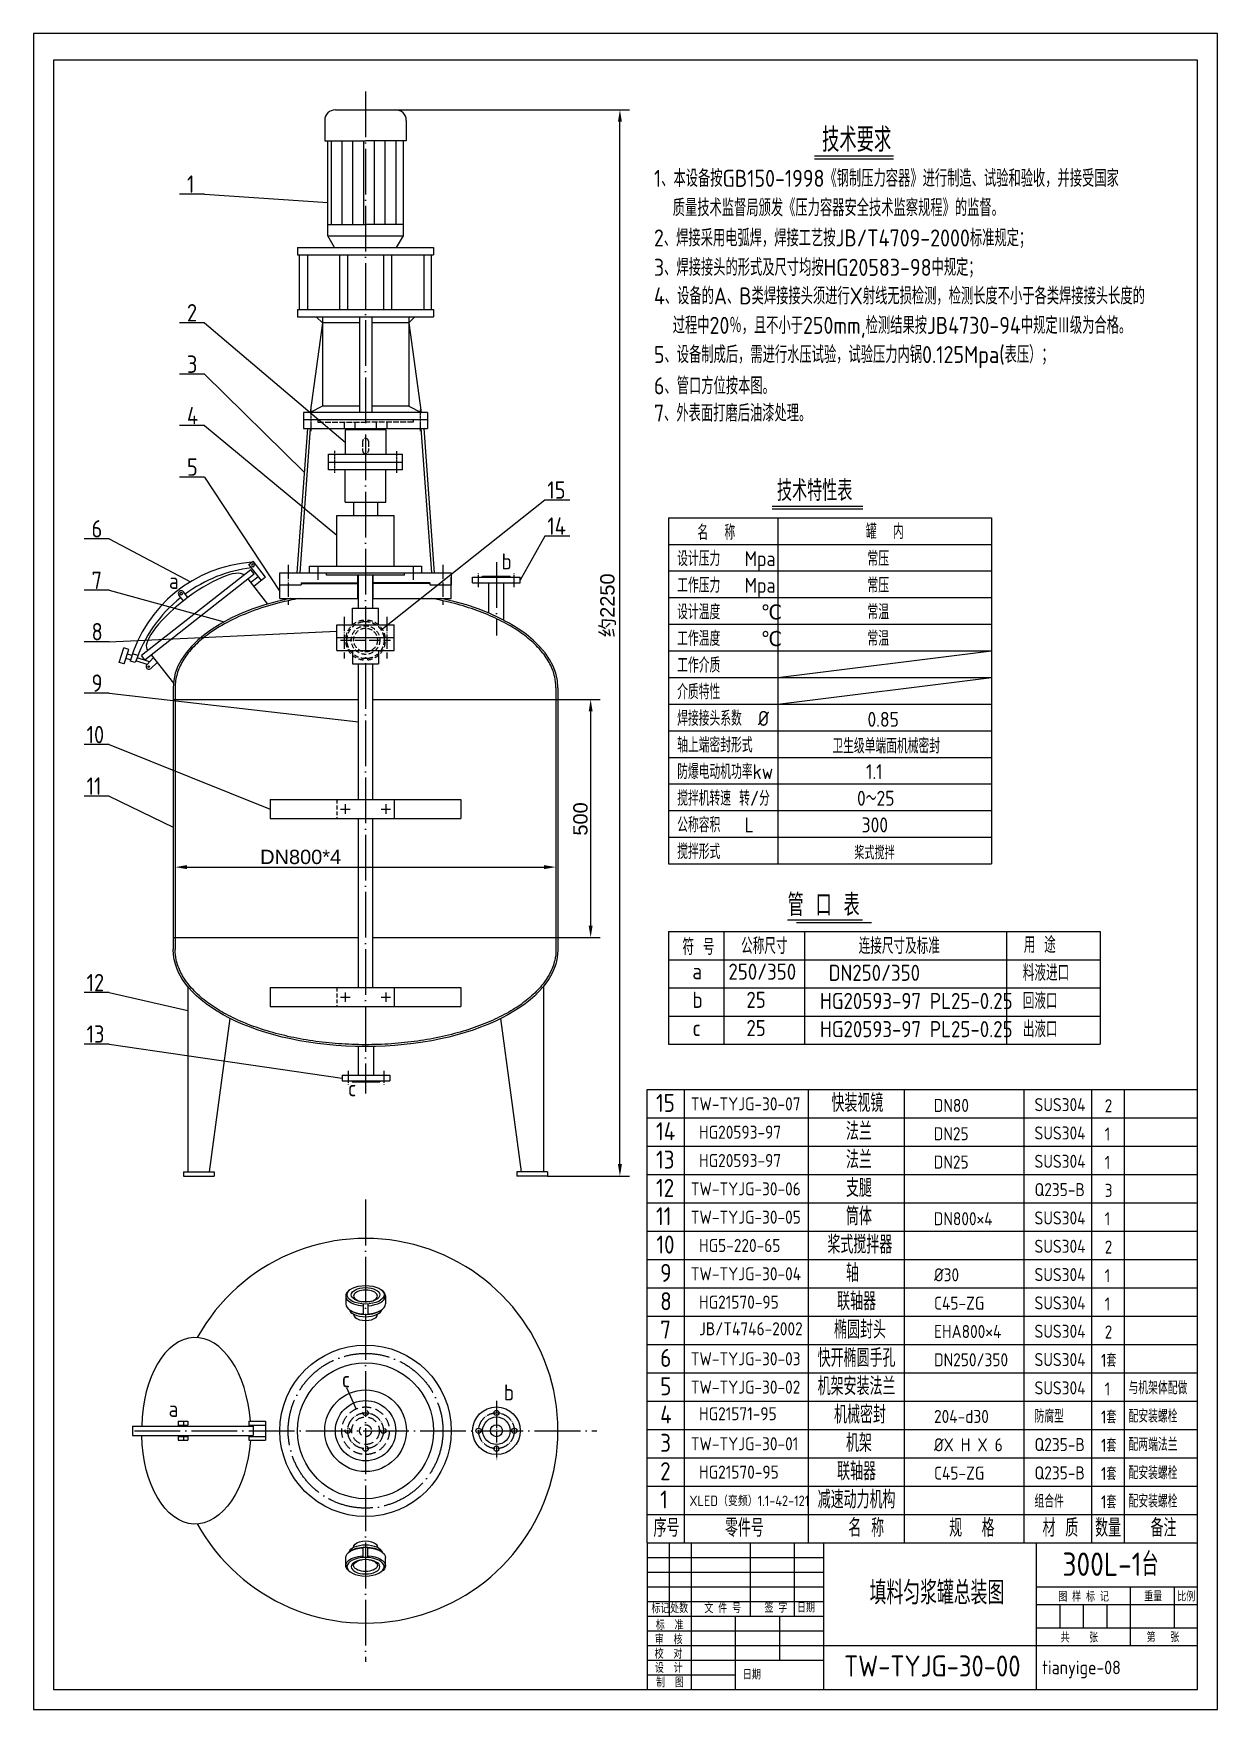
# Model space of a CAD drawing. Header units: millimetres. Extents: x 3339 to 5826, y 912 to 4433.
import ezdxf

# ---------------------------------------------------------------- set-up
doc = ezdxf.new("R2010")
doc.units = ezdxf.units.MM
for name, pattern in [('ACAD_ISO02W100', [15, 12, -3]), ('ACAD_ISO04W100', [30, 24, -3, 0, -3]), ('CENTER', [6.25, 5, -0.5, 0.25, -0.5]), ('DASHED2', [9.525, 6.35, -3.175]), ('DASHEDX2', [38.1, 25.4, -12.7])]:
    doc.linetypes.add(name, pattern=pattern)
for name, color, linetype, lineweight in [('xvxian', 2, 'ACAD_ISO02W100', 13), ('图框内框线', 7, 'Continuous', 18), ('文字', 7, 'Continuous', 15)]:
    doc.layers.add(name, color=color, linetype=linetype, lineweight=lineweight)
for name, color, linetype in [('中心线', 1, 'CENTER'), ('实线', 2, 'Continuous'), ('粗实线', 7, 'Continuous')]:
    doc.layers.add(name, color=color, linetype=linetype)
doc.styles.get("Standard").update_dxf_attribs({"font": 'arial.ttf'})
doc.styles.add('工程字', font='gbenor.shx', dxfattribs={"bigfont": 'gbcbig.shx'})
doc.dimstyles.new('副本 (2) (2) (3) (2) (2) (3)ISO-25', dxfattribs={"dimtxt": 25, "dimasz": 25, "dimexe": 20, "dimexo": 0, "dimgap": 8, "dimtad": 1, "dimdsep": 46, "dimtxsty": 'Standard', "dimcen": 2.5, "dimadec": 0, "dimazin": 0, "dimtfac": 1, "dimtmove": 0, "dimatfit": 3, "dimfxl": 0, "dimarcsym": 0})

# ---------------------------------------------------------------- blocks, each defined once
blk = doc.blocks.new('*D5')
at = {"color": 0, "linetype": 'Continuous', "lineweight": -2, "transparency": 16777216}
for p, q in [((4440.4, 3033.9), (4529.2, 3033.9)), ((4509.2, 3008.9), (4509.2, 2558.9)), ((4440.4, 2533.9), (4529.2, 2533.9))]:
    blk.add_line(p, q, dxfattribs=at)
at = {"color": 0, "linetype": 'Continuous', "transparency": 16777216}
for points in [[(4505.1, 3008.9), (4513.4, 3008.9), (4509.2, 3033.9)], [(4505.1, 2558.9), (4513.4, 2558.9), (4509.2, 2533.9)]]:
    blk.add_solid(points, dxfattribs=at)
at = {"layer": 'Defpoints', "color": 0, "linetype": 'Continuous', "transparency": 16777216}
for p in [(4440.4, 3033.9), (4440.4, 2533.9), (4509.2, 2533.9)]:
    blk.add_point(p, dxfattribs=at)
at = {"color": 0, "linetype": 'Continuous', "lineweight": 15, "transparency": 16777216, "insert": (4487.9, 2783.1), "char_height": 30, "attachment_point": 5, "rotation": 90}
blk.add_mtext('500', dxfattribs=at)
blk = doc.blocks.new('*D6')
at = {"color": 0, "linetype": 'Continuous', "lineweight": -2, "transparency": 16777216}
for p, q in [((4099.8, 4272.8), (4590.7, 4272.8)), ((4570.7, 2057.9), (4570.7, 4247.8)), ((4418.5, 2032.9), (4590.7, 2032.9))]:
    blk.add_line(p, q, dxfattribs=at)
at = {"color": 0, "linetype": 'Continuous', "transparency": 16777216}
for points in [[(4566.5, 4247.8), (4574.9, 4247.8), (4570.7, 4272.8)], [(4566.5, 2057.9), (4574.9, 2057.9), (4570.7, 2032.9)]]:
    blk.add_solid(points, dxfattribs=at)
at = {"layer": 'Defpoints', "color": 0, "linetype": 'Continuous', "transparency": 16777216}
for p in [(4099.8, 4272.8), (4570.7, 4272.8), (4418.5, 2032.9)]:
    blk.add_point(p, dxfattribs=at)
at = {"color": 0, "linetype": 'Continuous', "lineweight": 15, "transparency": 16777216, "insert": (4545.9, 3231.8), "char_height": 30, "attachment_point": 5, "rotation": 90}
blk.add_mtext('约2250', dxfattribs=at)
blk = doc.blocks.new('*D7')
at = {"color": 0, "linetype": 'Continuous', "lineweight": -2, "transparency": 16777216}
for p, q in [((4436.4, 2765.6), (4436.4, 2661.9)), ((3636.4, 2695.8), (3636.4, 2661.9)), ((3661.4, 2681.9), (4411.4, 2681.9))]:
    blk.add_line(p, q, dxfattribs=at)
at = {"color": 0, "linetype": 'Continuous', "transparency": 16777216}
for points in [[(3661.4, 2686.1), (3661.4, 2677.8), (3636.4, 2681.9)], [(4411.4, 2686.1), (4411.4, 2677.8), (4436.4, 2681.9)]]:
    blk.add_solid(points, dxfattribs=at)
at = {"layer": 'Defpoints', "color": 0, "linetype": 'Continuous', "transparency": 16777216}
for p in [(4436.4, 2765.6), (3636.4, 2695.8), (4436.4, 2681.9)]:
    blk.add_point(p, dxfattribs=at)
at = {"color": 0, "linetype": 'Continuous', "lineweight": 15, "transparency": 16777216, "insert": (3900.1, 2703.2), "char_height": 30, "attachment_point": 5}
blk.add_mtext('DN800*4', dxfattribs=at)

msp = doc.modelspace()

# ---------------------------------------------------------------- hatches: boundary and pattern name
at = {"layer": '粗实线', "lineweight": 13}
h = msp.add_hatch(dxfattribs=at)
h.set_pattern_fill('LINE', color=256, scale=7.122858, angle=90, style=0)
h.set_pattern_definition([(90, (3241.13, 1373.675), (-22.61507, 1e-15), [])])
edge = h.paths.add_edge_path()
edge.add_line((3950.724, 4207.662), (4036.396, 4207.662))
edge.add_line((4122.068, 4207.662), (4036.396, 4207.662))
edge.add_line((4115.925, 4007.978), (4115.925, 4207.662))
edge.add_line((4115.925, 4031.704), (4036.396, 4031.704))
edge.add_line((3956.866, 4031.704), (4036.396, 4031.704))
edge.add_line((3956.866, 4007.978), (3956.866, 4207.662))

# ---------------------------------------------------------------- linework, layer by layer
at = {"color": 1, "linetype": 'ACAD_ISO04W100', "lineweight": 13, "ltscale": 4}
for p, q in [((4036.414, 4311.179), (4036.414, 2206.562)), ((4311.414, 3322.537), (4311.414, 3168.483)), ((4036.414, 1983.37), (4036.414, 1012.295)), ((3550.876, 1497.832), (4521.952, 1497.832))]:
    msp.add_line(p, q, dxfattribs=at)
at = {"linetype": 'Continuous', "lineweight": 13}
for p, q in [((4979.066, 4175.88), (5145.051, 4175.88)), ((4979.066, 4169.834), (5145.051, 4169.834)), ((3698.015, 4095.727), (3645.993, 4095.727)), ((3698.015, 3825.515), (3645.993, 3825.515)), ((3698.015, 3717.43), (3645.993, 3717.43)), ((3698.015, 3609.345), (3645.993, 3609.345)), ((3698.015, 3501.26), (3645.993, 3501.26)), ((4465.323, 3453.082), (4413.301, 3453.082)), ((4890.419, 3440.061), (5080.975, 3440.061)), ((4890.419, 3434.923), (5080.975, 3434.923)), ((3497.65, 3371.636), (3445.628, 3371.636)), ((4465.323, 3377.381), (4413.301, 3377.381)), ((3791.282, 3317.644), (3800.252, 3324.694)), ((3817.536, 3284.241), (3791.282, 3317.644)), ((3798.707, 3318.83), (3796.751, 3316.218)), ((3796.751, 3316.218), (3798.035, 3313.218)), ((3798.035, 3313.218), (3801.275, 3312.83)), ((3801.947, 3318.441), (3798.707, 3318.83)), ((3826.506, 3291.291), (3800.252, 3324.694)), ((3801.275, 3312.83), (3803.231, 3315.442)), ((3803.231, 3315.442), (3801.947, 3318.441)), ((3795.512, 3306.603), (3566.043, 3126.242)), ((3572.789, 3117.658), (3802.259, 3298.02)), ((3788.946, 3287.555), (3830.688, 3234.448)), ((3795.117, 3279.704), (3811.18, 3292.329)), ((3802.259, 3298.02), (3795.512, 3306.603)), ((3826.506, 3291.291), (3801.474, 3271.616)), ((4295.057, 3215.592), (4295.057, 3278.899)), ((4327.057, 3200.573), (4327.057, 3278.899)), ((3497.65, 3263.551), (3445.628, 3263.551)), ((3653.791, 3241.001), (3644.614, 3252.676)), ((3663.271, 3248.452), (3654.094, 3260.127)), ((3497.65, 3155.467), (3445.628, 3155.467)), ((3518.837, 3112.013), (3528.404, 3142.267)), ((3539.275, 3139.182), (3528.404, 3142.267)), ((3529.645, 3108.856), (3539.238, 3139.193)), ((3529.706, 3108.929), (3518.837, 3112.013)), ((3542.843, 3117.462), (3533.229, 3120.189)), ((3545.753, 3126.763), (3536.168, 3129.482)), ((3552.853, 3111.744), (3542.038, 3114.813)), ((3558.316, 3126.668), (3546.786, 3129.94)), ((3577.766, 3107.766), (3554.147, 3115.513)), ((3582.542, 3113.092), (3556.429, 3121.788)), ((3557.964, 3125.556), (3557.886, 3125.579)), ((3572.789, 3117.658), (3566.043, 3126.242)), ((3590.735, 3122.23), (3577.222, 3107.159)), ((3598.919, 3111.817), (3585.187, 3099.492)), ((3586.103, 3128.123), (3632.875, 3068.616)), ((3497.65, 3047.382), (3445.628, 3047.382)), ((3497.65, 2939.297), (3445.628, 2939.297)), ((3497.65, 2831.212), (3445.628, 2831.212)), ((3497.65, 2418.245), (3445.628, 2418.245)), ((3497.65, 2310.16), (3445.628, 2310.16)), ((4020.877, 2305.029), (4020.877, 2244.878)), ((4052.877, 2305.048), (4052.877, 2244.878))]:
    msp.add_line(p, q, dxfattribs=at)
at = {"lineweight": 13}
for p, q in [((3698.015, 4095.727), (3956.866, 4078.139)), ((3698.015, 3825.515), (3993.909, 3574.844)), ((3698.015, 3717.43), (3907.591, 3511.895)), ((3698.015, 3609.345), (3976.413, 3379.419)), ((3698.015, 3501.26), (3856.415, 3260.785)), ((4413.301, 3453.082), (4069.55, 3179.445)), ((3497.65, 3371.636), (3669.031, 3281.523)), ((4413.301, 3377.381), (4361.414, 3284.899)), ((4261.414, 3278.899), (4261.414, 3290.899)), ((4261.414, 3290.899), (4361.414, 3290.899)), ((4261.414, 3278.899), (4361.414, 3278.899)), ((4282.414, 3290.899), (4282.414, 3292.899)), ((4282.414, 3292.899), (4340.414, 3292.899)), ((4340.414, 3290.899), (4340.414, 3292.899)), ((4361.414, 3278.899), (4361.414, 3290.899)), ((3497.65, 3263.551), (3739.518, 3197.228)), ((4008.914, 3226.018), (4063.914, 3226.018)), ((3497.65, 3155.467), (3976.414, 3177.849)), ((3976.414, 3137.018), (3976.414, 3191.018)), ((3976.414, 3191.018), (4096.414, 3191.018)), ((4096.414, 3137.018), (4096.414, 3191.018)), ((3976.414, 3164.018), (4096.414, 3164.018)), ((3976.414, 3137.018), (4096.414, 3137.018)), ((4902.119, 3080.318), (5350.974, 3136.248)), ((4008.914, 3109.018), (4063.914, 3109.018)), ((4902.119, 3024.388), (5350.974, 3080.318)), ((3497.65, 3047.382), (4021.414, 2987.332)), ((3632.414, 3058.878), (3632.414, 2508.878)), ((3636.414, 3058.878), (3636.414, 2508.878)), ((4436.414, 3058.878), (4436.414, 2508.878)), ((4440.414, 3058.878), (4440.414, 2508.878)), ((3497.65, 2939.297), (3836.414, 2803.878)), ((3497.65, 2831.212), (3632.414, 2765.637)), ((3497.65, 2418.245), (3662.938, 2380.437)), ((3497.65, 2310.16), (3987.234, 2238.878)), ((3987.234, 2244.878), (4087.234, 2244.878)), ((3987.234, 2244.878), (3987.234, 2232.878)), ((3987.234, 2232.878), (4087.234, 2232.878)), ((4008.234, 2232.878), (4008.234, 2230.878)), ((4008.234, 2230.878), (4066.234, 2230.878)), ((4066.234, 2232.878), (4066.234, 2230.878)), ((4087.234, 2244.878), (4087.234, 2232.878)), ((4016.498, 1543.695), (3997.008, 1587.925)), ((3643.117, 1517.832), (3663.271, 1517.832)), ((3643.117, 1517.832), (3643.117, 1507.832)), ((3654.094, 1517.832), (3654.094, 1509.832)), ((3663.271, 1517.832), (3663.271, 1509.832)), ((3791.282, 1517.832), (3826.506, 1517.832)), ((3791.282, 1517.832), (3791.282, 1507.832)), ((3826.506, 1517.832), (3826.506, 1477.832)), ((3546.786, 1507.832), (3546.786, 1487.832)), ((3546.786, 1507.832), (3800.252, 1507.832)), ((3546.786, 1487.832), (3800.252, 1487.832)), ((3643.117, 1509.832), (3663.271, 1509.832)), ((3643.117, 1487.832), (3643.117, 1477.832)), ((3643.117, 1485.832), (3663.271, 1485.832)), ((3654.094, 1485.832), (3654.094, 1477.832)), ((3663.271, 1485.832), (3663.271, 1477.832)), ((3791.282, 1509.832), (3826.506, 1509.832)), ((3791.282, 1487.832), (3791.282, 1477.832)), ((3791.282, 1485.832), (3826.506, 1485.832)), ((3800.252, 1507.832), (3800.252, 1487.832)), ((3643.117, 1477.832), (3663.271, 1477.832)), ((3791.282, 1477.832), (3826.506, 1477.832))]:
    msp.add_line(p, q, dxfattribs=at)
at = {"color": 7, "linetype": 'Continuous', "lineweight": 13}
for p, q in [((4672.724, 3415.897), (5350.974, 3415.897)), ((4672.724, 3359.967), (5350.974, 3359.967)), ((4672.724, 3304.038), (5350.974, 3304.038)), ((4672.724, 3248.108), (5350.974, 3248.108)), ((4672.724, 3192.178), (5350.974, 3192.178)), ((4672.724, 3136.248), (5350.974, 3136.248)), ((4672.724, 3080.318), (5350.974, 3080.318)), ((4672.724, 3024.388), (5350.974, 3024.388)), ((4672.724, 2968.459), (5350.974, 2968.459)), ((4672.724, 2912.529), (5350.974, 2912.529)), ((4672.724, 2856.599), (5350.974, 2856.599)), ((4672.724, 2800.669), (5350.974, 2800.669)), ((4672.724, 2744.739), (5350.974, 2744.739)), ((4672.724, 2688.81), (5350.974, 2688.81)), ((3662.938, 2431.61), (3662.938, 2042.125)), ((4409.89, 2431.61), (4409.89, 2042.125)), ((3708.78, 2042.125), (3752.161, 2363.978)), ((4364.049, 2042.125), (4320.667, 2363.978)), ((3654.372, 2042.125), (3654.372, 2032.878)), ((3654.372, 2042.125), (3718.456, 2042.125)), ((3718.456, 2042.125), (3718.456, 2032.878)), ((4418.456, 2042.125), (4354.372, 2042.125)), ((4354.372, 2042.125), (4354.372, 2032.878)), ((4418.456, 2042.125), (4418.456, 2032.878)), ((3654.372, 2032.878), (3718.456, 2032.878)), ((4418.456, 2032.878), (4354.372, 2032.878)), ((3994.713, 1781.176), (3994.713, 1764.204)), ((3997.414, 1781.016), (3994.714, 1781.016)), ((3997.414, 1786.016), (3995.852, 1786.016)), ((3997.414, 1786.016), (3997.414, 1781.016)), ((4031.414, 1764.177), (4031.414, 1742.526)), ((4041.414, 1764.177), (4041.414, 1742.526)), ((4075.414, 1786.016), (4076.977, 1786.016)), ((4075.414, 1786.016), (4075.414, 1781.016)), ((4075.414, 1781.016), (4078.114, 1781.016)), ((4078.115, 1781.016), (4078.115, 1764.204)), ((4031.414, 1231.488), (4031.414, 1253.139)), ((4041.414, 1231.488), (4041.414, 1253.139)), ((3994.713, 1214.488), (3994.713, 1231.46)), ((3997.414, 1214.649), (3994.714, 1214.649)), ((3997.414, 1209.649), (3995.852, 1209.649)), ((3997.414, 1209.649), (3997.414, 1214.649)), ((4075.414, 1209.649), (4075.414, 1214.649)), ((4075.414, 1214.649), (4078.114, 1214.649)), ((4075.414, 1209.649), (4076.977, 1209.649)), ((4078.115, 1214.649), (4078.115, 1231.46))]:
    msp.add_line(p, q, dxfattribs=at)
at = {"linetype": 'DASHEDX2', "lineweight": 15, "ltscale": 0.4}
for p, q in [((4031.414, 3200.579), (4031.414, 3197.878)), ((4031.414, 3197.878), (4041.414, 3197.878)), ((4041.414, 3200.579), (4041.414, 3197.878)), ((3994.713, 3163.878), (3997.414, 3163.878)), ((3994.713, 3153.878), (3997.414, 3153.878)), ((3997.414, 3153.878), (3997.414, 3163.878)), ((4078.115, 3163.878), (4075.414, 3163.878)), ((4075.414, 3163.878), (4075.414, 3153.878)), ((4078.115, 3153.878), (4075.414, 3153.878)), ((4031.414, 3117.177), (4031.414, 3119.878)), ((4041.414, 3119.878), (4031.414, 3119.878)), ((4041.414, 3117.177), (4041.414, 3119.878))]:
    msp.add_line(p, q, dxfattribs=at)
at = {"color": 1, "linetype": 'ACAD_ISO04W100', "lineweight": 13}
msp.add_line((3983.852, 3158.878), (4088.979, 3158.878), dxfattribs=at)
at = {"lineweight": 18}
for p, q in [((3632.414, 3033.878), (4021.414, 3033.878)), ((4051.411, 3033.878), (4440.414, 3033.878)), ((3836.414, 2823.878), (3836.414, 2783.878)), ((3836.414, 2823.878), (4236.414, 2823.878)), ((4096.414, 2823.878), (4096.414, 2783.878)), ((4236.414, 2823.878), (4236.414, 2783.878)), ((3836.414, 2783.878), (4236.414, 2783.878)), ((3632.414, 2533.878), (4021.414, 2533.878)), ((4051.411, 2533.878), (4440.414, 2533.878)), ((3836.414, 2428.878), (4236.414, 2428.878)), ((3836.414, 2428.878), (3836.414, 2388.878)), ((4096.414, 2428.878), (4096.414, 2388.878)), ((4236.414, 2428.878), (4236.414, 2388.878)), ((3836.414, 2388.878), (4236.414, 2388.878))]:
    msp.add_line(p, q, dxfattribs=at)
at = {"color": 7, "linetype": 'DASHED2', "lineweight": 13, "ltscale": 1.3}
for p, q in [((3976.414, 2823.878), (3976.414, 2783.878)), ((3976.414, 2428.878), (3976.414, 2388.878))]:
    msp.add_line(p, q, dxfattribs=at)
at = {"color": 1, "linetype": 'ACAD_ISO04W100', "lineweight": 13, "ltscale": 6}
for p, q in [((3983.914, 2803.878), (4003.914, 2803.878)), ((3993.914, 2813.878), (3993.914, 2793.878)), ((4068.914, 2803.878), (4088.699, 2803.878)), ((4078.914, 2813.878), (4078.914, 2793.878)), ((3983.914, 2408.878), (4003.914, 2408.878)), ((3993.914, 2418.878), (3993.914, 2398.878)), ((4068.914, 2408.878), (4088.699, 2408.878)), ((4078.914, 2418.878), (4078.914, 2398.878))]:
    msp.add_line(p, q, dxfattribs=at)
at = {"linetype": 'Continuous', "lineweight": 13}
for centre, radius in [((3649.354, 3256.402), 2.839), ((3581.135, 3103.254), 1.632)]:
    msp.add_circle(centre, radius, dxfattribs=at)
at = {"linetype": 'DASHEDX2', "lineweight": 15, "ltscale": 0.4}
for radius in [39, 30, 25]:
    msp.add_circle((4036.414, 3158.878), radius, dxfattribs=at)
at = {"lineweight": 13}
for centre, radius in [((4036.414, 1497.832), 179.999), ((4036.414, 1497.832), 142.707), ((4036.414, 1497.832), 85.691), ((4036.414, 1497.832), 63.396), ((4311.414, 1497.832), 50), ((4311.414, 1497.832), 29), ((4311.414, 1535.332), 5.5), ((4273.914, 1497.832), 5.5), ((4311.414, 1497.832), 12.5), ((4348.914, 1497.832), 5.5), ((4311.414, 1460.332), 5.5)]:
    msp.add_circle(centre, radius, dxfattribs=at)
at = {"color": 1, "linetype": 'ACAD_ISO04W100', "lineweight": 13, "ltscale": 4}
msp.add_circle((4036.414, 1497.832), 162.507, dxfattribs=at)
at = {"linetype": 'DASHED2', "lineweight": 13, "ltscale": 3}
for centre, radius in [((4036.414, 1497.832), 50), ((4036.414, 1497.832), 29), ((4036.414, 1535.332), 5.5), ((3998.914, 1497.832), 5.5), ((4036.414, 1497.832), 12.5), ((4073.914, 1497.832), 5.5), ((4036.414, 1460.332), 5.5)]:
    msp.add_circle(centre, radius, dxfattribs=at)
at = {"linetype": 'Continuous', "lineweight": 13}
for centre, radius, start, end in [((3817.587, 3036.636), 286.424, 94.07097, 164.160591), ((3832.85, 3017.716), 295.363, 97.045093, 126.370455), ((3832.85, 3017.716), 295.363, 128.709691, 161.436823), ((3649.155, 3256.656), 6.037, 35.100067, 221.234082), ((3581.135, 3103.254), 5.528, 135.064188, 317.129385)]:
    msp.add_arc(centre, radius, start, end, dxfattribs=at)
at = {"linetype": 'DASHEDX2', "lineweight": 15, "ltscale": 0.4}
for start, end in [(96.837141, 173.162859), (6.837141, 83.162859), (186.837141, 263.162859), (276.837141, 353.162859)]:
    msp.add_arc((4036.414, 3158.878), 42, start, end, dxfattribs=at)
at = {"lineweight": 13}
msp.add_arc((4036.414, 1497.832), 404, 208.992191, 151.007809, dxfattribs=at)
at = {"linetype": 'Continuous', "lineweight": 13}
msp.add_ellipse((3680.396, 3216.123), major_axis=(-102.212, -78.129), ratio=0.27952364, start_param=3.18986343, end_param=6.33145608, dxfattribs=at)
at = {"lineweight": 13}
for centre, major_axis, ratio, start_param, end_param in [((4036.414, 3058.878), (404, 0), 0.5049505, 1.97379835, 3.14159265), ((4036.414, 3058.878), (404, 0), 0.5049505, 0, 1.16776138), ((3680.777, 1497.832), (-3.612, 195.965), 0.58408809, -1.47933098, 1.50898157)]:
    msp.add_ellipse(centre, major_axis=major_axis, ratio=ratio, start_param=start_param, end_param=end_param, dxfattribs=at)
at = {"lineweight": 13, "extrusion": (0, 0, -1)}
for centre, major_axis, ratio, start_param, end_param in [((4036.414, 2508.878), (404, 0), 0.5049505, 0, 3.14159265), ((3680.777, 1497.832), (-3.612, -195.965), 0.58408809, -1.47933098, 1.50898157)]:
    msp.add_ellipse(centre, major_axis=major_axis, ratio=ratio, start_param=start_param, end_param=end_param, dxfattribs=at)
at = {"color": 7, "linetype": 'Continuous', "lineweight": 13}
for major_axis in [(-39, 0), (-30, 0)]:
    msp.add_ellipse((4036.414, 1783.516), major_axis=major_axis, ratio=0.5, dxfattribs=at)
for centre, major_axis, ratio, start_param, end_param in [((4036.414, 1781.176), (-41.701, 0), 0.5, 5.62111668, 7.73379219), ((4036.414, 1764.204), (-41.701, 0), 0.5, 0, 1.45060689), ((4036.414, 1780.918), (-25, 0), 0.5, 1.87343815, 7.55133981), ((4036.414, 1781.176), (-41.701, 0), 0.5, 7.97417108, 9.41707601), ((4036.414, 1764.204), (-41.701, 0), 0.5, 1.69098577, 3.14159265), ((4036.414, 1781.176), (-41.701, 0), 0.5, 9.41707601, 10.08684659), ((4036.414, 1754.937), (-35, 0), 0.5, 0.13174867, 3.00984399), ((4036.414, 1761.865), (-39, 0), 0.5, 0.56730402, 2.57428864), ((4036.414, 1742.117), (-25, 0), 0.50868773, 6.23910801, 9.46885526)]:
    msp.add_ellipse(centre, major_axis=major_axis, ratio=ratio, start_param=start_param, end_param=end_param, dxfattribs=at)
at = {"color": 7, "linetype": 'Continuous', "lineweight": 13, "extrusion": (0, 0, -1)}
for centre, major_axis, ratio, start_param, end_param in [((4036.414, 1214.488), (-41.701, 0), 0.5, 5.62111668, 7.73379219), ((4036.414, 1231.46), (-41.701, 0), 0.5, 0, 1.45060689), ((4036.414, 1240.728), (-35, 0), 0.5, 0.13174867, 3.00984399), ((4036.414, 1233.8), (-39, 0), 0.5, 0.56730402, 2.57428864), ((4036.414, 1253.548), (-25, 0), 0.50868773, 6.23910801, 9.46885526), ((4036.414, 1231.46), (-41.701, 0), 0.5, 1.69098577, 3.14159265), ((4036.414, 1214.488), (-41.701, 0), 0.5, 7.97417108, 9.41707601), ((4036.414, 1214.747), (-25, 0), 0.5, 1.87343815, 7.55133981), ((4036.414, 1214.488), (-41.701, 0), 0.5, 9.41707601, 10.08684659)]:
    msp.add_ellipse(centre, major_axis=major_axis, ratio=ratio, start_param=start_param, end_param=end_param, dxfattribs=at)
for major_axis in [(-39, 0), (-30, 0)]:
    msp.add_ellipse((4036.414, 1212.149), major_axis=major_axis, ratio=0.5, dxfattribs=at)
at = {"lineweight": 13}
for points, knots in [([(3898.386, 3246.535), (3883.608, 3243.806), (3869.151, 3240.639), (3834.767, 3231.861), (3815.309, 3225.791), (3778.745, 3212.086), (3761.641, 3204.452), (3730.291, 3187.858), (3716.046, 3178.899), (3692.947, 3161.532), (3683.59, 3153.286), (3667.322, 3136.264), (3660.413, 3127.489), (3649.156, 3109.607), (3644.807, 3100.502), (3638.716, 3082.137), (3636.97, 3072.878), (3636.452, 3062.033), (3636.414, 3060.456), (3636.414, 3058.878)], [1.92138584, 1.92138584, 1.92138584, 1.92138584, 2.03891067, 2.03891067, 2.20932927, 2.20932927, 2.37974787, 2.37974787, 2.55016647, 2.55016647, 2.69198843, 2.69198843, 2.8338104, 2.8338104, 2.97563236, 2.97563236, 3.11745433, 3.11745433, 3.14159265, 3.14159265, 3.14159265, 3.14159265]), ([(4436.414, 3058.878), (4436.414, 3066.539), (4435.525, 3074.201), (4431.642, 3090.851), (4428.291, 3099.826), (4419.119, 3117.527), (4413.297, 3126.252), (4399.261, 3143.27), (4391.047, 3151.563), (4372.373, 3167.535), (4361.913, 3175.214), (4338.947, 3189.791), (4326.442, 3196.69), (4299.628, 3209.561), (4285.32, 3215.534), (4255.182, 3226.43), (4239.352, 3231.354), (4207.265, 3239.845), (4191.064, 3243.466), (4174.456, 3246.533)], [0, 0, 0, 0, 0.11721891, 0.11721891, 0.25591583, 0.25591583, 0.39461276, 0.39461276, 0.53330968, 0.53330968, 0.6720066, 0.6720066, 0.81070353, 0.81070353, 0.94940045, 0.94940045, 1.08809737, 1.08809737, 1.22016933, 1.22016933, 1.22016933, 1.22016933]), ([(4436.414, 2508.878), (4436.414, 2501.239), (4435.53, 2493.6), (4431.664, 2476.972), (4428.319, 2467.995), (4419.158, 2450.292), (4413.341, 2441.565), (4399.315, 2424.543), (4391.105, 2416.248), (4372.44, 2400.272), (4361.983, 2392.591), (4339.024, 2378.009), (4326.521, 2371.108), (4299.711, 2358.232), (4285.406, 2352.256), (4255.271, 2341.355), (4239.442, 2336.429), (4206.571, 2327.725), (4189.528, 2323.948), (4154.562, 2317.617), (4136.638, 2315.065), (4100.256, 2311.235), (4081.799, 2309.958), (4044.711, 2308.704), (4026.079, 2308.728), (3989.004, 2310.076), (3970.56, 2311.401), (3934.218, 2315.324), (3916.32, 2317.922), (3881.418, 2324.341), (3864.414, 2328.162), (3831.632, 2336.95), (3815.853, 2341.916), (3785.83, 2352.894), (3771.585, 2358.905), (3744.908, 2371.849), (3732.476, 2378.781), (3709.666, 2393.42), (3699.288, 2401.127), (3680.786, 2417.147), (3672.662, 2425.461), (3658.811, 2442.515), (3653.083, 2451.253), (3644.103, 2468.975), (3640.849, 2477.957), (3637.223, 2494.263), (3636.414, 2501.571), (3636.414, 2508.878)], [0, 0, 0, 0, 0.11687061, 0.11687061, 0.25558103, 0.25558103, 0.39429145, 0.39429145, 0.53300187, 0.53300187, 0.67171229, 0.67171229, 0.81042271, 0.81042271, 0.94913313, 0.94913313, 1.08784354, 1.08784354, 1.22655396, 1.22655396, 1.36526438, 1.36526438, 1.5039748, 1.5039748, 1.64268522, 1.64268522, 1.78139564, 1.78139564, 1.92010606, 1.92010606, 2.05881648, 2.05881648, 2.1975269, 2.1975269, 2.33623731, 2.33623731, 2.47494773, 2.47494773, 2.61365815, 2.61365815, 2.75236857, 2.75236857, 2.89107899, 2.89107899, 3.02978941, 3.02978941, 3.14159265, 3.14159265, 3.14159265, 3.14159265])]:
    msp.add_open_spline(points, degree=3, knots=knots, dxfattribs=at)
at = {"layer": 'xvxian', "lineweight": 13}
msp.add_line((3936.408, 3621.335), (3936.408, 3616.335), dxfattribs=at)
at = {"layer": 'xvxian', "color": 7, "lineweight": 13}
for p, q in [((3936.408, 3616.335), (4036.408, 3616.338)), ((3991.408, 3616.337), (3991.408, 3603.34)), ((4013.908, 3616.338), (4013.908, 3600.342)), ((4136.408, 3616.338), (4036.408, 3616.338)), ((4058.908, 3616.339), (4058.908, 3600.343)), ((4081.408, 3616.338), (4081.408, 3603.342)), ((4136.408, 3621.338), (4136.408, 3616.338)), ((4030.359, 3576.677), (4030.359, 3556.676)), ((4042.44, 3576.677), (4042.44, 3556.676))]:
    msp.add_line(p, q, dxfattribs=at)
for centre, major_axis, start_param, end_param in [((4036.4, 3576.576), (-6.041, 0), 3.14159265, 6.28318531), ((4036.4, 3556.676), (0, -6.041), 4.71238898, 7.85398163)]:
    msp.add_ellipse(centre, major_axis=major_axis, ratio=1, start_param=start_param, end_param=end_param, dxfattribs=at)
at = {"layer": '中心线', "lineweight": 13}
for p, q in [((3921.411, 3643.366), (3921.411, 3597.585)), ((4151.41, 3643.366), (4151.41, 3597.585)), ((3971.147, 3556.298), (3971.147, 3510.517)), ((4101.671, 3555.799), (4101.671, 3510.517))]:
    msp.add_line(p, q, dxfattribs=at)
at = {"layer": '中心线', "lineweight": 13, "ltscale": 6}
for p, q in [((3873.907, 3317.16), (3873.907, 3232.873)), ((3936.402, 3315.07), (3936.403, 3285.435)), ((4136.401, 3315.075), (4136.401, 3285.44)), ((4198.923, 3317.16), (4198.923, 3232.873)), ((3991.414, 3207.785), (3991.414, 3120.39)), ((4081.414, 3207.785), (4081.414, 3120.39))]:
    msp.add_line(p, q, dxfattribs=at)
at = {"layer": '中心线', "color": 1, "lineweight": 13, "ltscale": 5}
for p, q in [((4273.914, 3270.142), (4273.914, 3298.66)), ((4348.914, 3270.142), (4348.914, 3298.66)), ((3999.734, 2253.635), (3999.734, 2225.117)), ((4074.734, 2253.635), (4074.734, 2225.117)), ((4311.414, 1560.45), (4311.414, 1435.113))]:
    msp.add_line(p, q, dxfattribs=at)
for centre in [(4036.414, 1497.832), (4311.414, 1497.832)]:
    msp.add_circle(centre, 37.5, dxfattribs=at)
at = {"layer": '图框内框线'}
for p, q in [((3339.047, 4433.129), (3339.047, 912.318)), ((5825.803, 4433.129), (3339.047, 4433.129)), ((5825.803, 912.318), (5825.803, 4433.129)), ((5783.939, 4377.379), (3380.912, 4377.379)), ((3380.912, 4377.379), (3380.912, 954.183)), ((5783.939, 954.183), (5783.939, 4377.379)), ((3380.912, 954.183), (5783.939, 954.183)), ((3339.047, 912.318), (5825.803, 912.318))]:
    msp.add_line(p, q, dxfattribs=at)
at = {"layer": '实线', "color": 7, "lineweight": 13}
for p, q in [((4672.724, 3415.897), (4672.724, 2688.81)), ((4902.119, 3415.897), (4902.119, 2688.81)), ((5350.974, 3415.897), (5350.974, 2688.81))]:
    msp.add_line(p, q, dxfattribs=at)
at = {"layer": '文字', "linetype": 'Continuous', "lineweight": 13}
for p, q in [((4923.011, 2571.119), (5080.285, 2571.119)), ((4672.724, 2546.68), (5579.533, 2546.68)), ((4941.743, 2565.683), (5099.017, 2565.683)), ((5579.533, 2546.68), (5579.533, 2309.966)), ((4672.724, 2487.501), (5579.533, 2487.501)), ((4672.724, 2428.323), (5579.533, 2428.323)), ((4672.724, 2369.144), (5579.533, 2369.144)), ((4672.724, 2309.966), (5579.533, 2309.966))]:
    msp.add_line(p, q, dxfattribs=at)
at = {"layer": '文字', "lineweight": 13}
msp.add_line((4672.724, 2546.68), (4672.724, 2309.966), dxfattribs=at)
at = {"layer": '文字'}
for p, q in [((4788.636, 2546.68), (4788.636, 2309.966)), ((4958.488, 2546.68), (4958.488, 2309.966)), ((5382.504, 2546.68), (5382.504, 2309.966)), ((4628.097, 1262.541), (4628.097, 2214.62)), ((4628.097, 2214.62), (5783.939, 2214.62)), ((4706.266, 1262.541), (4706.266, 2214.62)), ((4967.097, 1262.541), (4967.097, 2214.62)), ((5168.546, 1262.541), (5168.546, 2214.62)), ((5419.447, 1262.541), (5419.447, 2214.62)), ((5561.305, 2214.62), (5561.305, 1262.541)), ((5629.719, 2214.62), (5629.719, 1262.541)), ((4628.097, 2155.115), (5783.939, 2155.115)), ((4628.097, 2095.61), (5783.939, 2095.61)), ((4628.097, 2036.105), (5783.939, 2036.105)), ((4628.097, 1976.6), (5783.939, 1976.6)), ((4628.097, 1917.095), (5783.939, 1917.095)), ((4628.097, 1917.095), (5783.939, 1917.095)), ((4628.097, 1857.59), (5783.939, 1857.59)), ((4628.097, 1798.085), (5783.939, 1798.085)), ((4628.097, 1738.58), (5783.939, 1738.58)), ((4628.097, 1679.075), (5783.939, 1679.075)), ((4628.097, 1619.571), (5783.939, 1619.571)), ((4628.097, 1560.066), (5783.939, 1560.066)), ((4628.097, 1500.561), (5783.939, 1500.561)), ((4628.097, 1441.056), (5783.939, 1441.056)), ((4628.097, 1381.551), (5783.939, 1381.551)), ((4628.097, 1322.046), (5783.939, 1322.046)), ((4628.097, 1262.541), (4628.097, 954.183)), ((4628.097, 1262.541), (5783.939, 1262.541)), ((4674.35, 1262.541), (4674.35, 1108.362)), ((4720.604, 1262.541), (4720.604, 954.183)), ((4843.947, 1262.541), (4843.947, 1108.362)), ((4936.455, 1262.541), (4936.455, 1108.362)), ((4998.127, 1262.541), (4998.127, 954.183)), ((5445.246, 1262.541), (5445.246, 954.183)), ((4628.097, 1231.705), (4998.127, 1231.705)), ((4628.097, 1200.869), (4998.127, 1200.869)), ((4628.097, 1170.034), (4998.127, 1170.034)), ((5445.246, 1170.034), (5783.939, 1170.034)), ((5642.595, 1170.034), (5642.595, 1046.69)), ((5735.103, 1170.034), (5735.103, 1083.693)), ((4628.097, 1139.198), (4998.127, 1139.198)), ((5445.246, 1133.031), (5783.939, 1133.031)), ((5494.583, 1133.031), (5494.583, 1083.693)), ((5543.921, 1133.031), (5543.921, 1083.693)), ((5593.258, 1133.031), (5593.258, 1083.693)), ((4628.097, 1108.362), (4998.127, 1108.362)), ((4813.112, 1108.362), (4813.112, 954.183)), ((4905.619, 1108.362), (4905.619, 1015.854)), ((4628.097, 1077.526), (4998.127, 1077.526)), ((5445.246, 1083.693), (5783.939, 1083.693)), ((4628.097, 1046.69), (5445.246, 1046.69)), ((5445.246, 1046.69), (5783.939, 1046.69)), ((4628.097, 1015.854), (4998.127, 1015.854)), ((4628.097, 985.019), (4813.112, 985.019))]:
    msp.add_line(p, q, dxfattribs=at)
at = {"layer": '粗实线', "lineweight": 13}
for p, q in [((3973.018, 4272.786), (4099.774, 4272.786)), ((3950.724, 4250.492), (3950.724, 4207.662)), ((4122.068, 4250.492), (4122.068, 4207.662)), ((3950.724, 4207.662), (4036.396, 4207.662)), ((3956.866, 4007.978), (3956.866, 4207.662)), ((4122.068, 4207.662), (4036.396, 4207.662)), ((4115.925, 4007.978), (4115.925, 4207.662)), ((3956.866, 4031.704), (4036.396, 4031.704)), ((4115.925, 4031.704), (4036.396, 4031.704)), ((3893.707, 3983.518), (4179.088, 3983.518)), ((3893.707, 3983.518), (3893.707, 3968.54)), ((3956.866, 4007.978), (4115.925, 4007.978)), ((3971.179, 3983.518), (3956.866, 4007.978)), ((4101.612, 3983.518), (4115.925, 4007.978)), ((4179.088, 3983.518), (4179.088, 3968.54)), ((3893.707, 3968.54), (4179.088, 3968.54)), ((3897.845, 3853.026), (3897.845, 3968.54)), ((3914.298, 3968.54), (3914.298, 3853.026)), ((3981.806, 3968.54), (3981.806, 3853.026)), ((3998.499, 3968.54), (3998.499, 3853.026)), ((4074.296, 3968.54), (4074.296, 3853.026)), ((4090.989, 3968.54), (4090.989, 3853.026)), ((4158.497, 3968.54), (4158.497, 3853.026)), ((4174.95, 3853.026), (4174.95, 3968.54)), ((3893.707, 3853.026), (4179.088, 3853.026)), ((3893.707, 3853.026), (3893.707, 3838.048)), ((3893.707, 3838.048), (4179.088, 3838.048)), ((3945.738, 3825.096), (3932.787, 3838.048)), ((3945.738, 3838.048), (3945.738, 3650.241)), ((4023.446, 3838.048), (4023.446, 3637.29)), ((4049.349, 3838.048), (4049.349, 3637.29)), ((4127.057, 3838.048), (4127.057, 3650.241)), ((4140.008, 3838.048), (4127.057, 3825.096)), ((4179.088, 3853.026), (4179.088, 3838.048)), ((3945.738, 3825.096), (3919.835, 3637.29)), ((4023.446, 3825.096), (3945.738, 3825.096)), ((4127.057, 3825.096), (4049.349, 3825.096)), ((4127.057, 3825.096), (4152.96, 3637.29)), ((4166.409, 3637.29), (3906.407, 3637.29)), ((3906.407, 3637.29), (3906.407, 3621.338)), ((3945.738, 3650.241), (3919.835, 3637.29)), ((4023.446, 3650.241), (3945.738, 3650.241)), ((4127.057, 3650.241), (4049.349, 3650.241)), ((4127.057, 3650.241), (4152.96, 3637.29)), ((4166.409, 3637.29), (4166.409, 3621.338)), ((3914.287, 3603.342), (3892.078, 3300.037)), ((3920.289, 3603.342), (3898.162, 3300.037)), ((3906.407, 3621.338), (3906.407, 3603.342)), ((4166.409, 3621.338), (3906.407, 3621.338)), ((3906.407, 3603.342), (4166.409, 3603.342)), ((3993.908, 3600.342), (3993.909, 3549.346)), ((4078.908, 3600.342), (3993.908, 3600.342)), ((4078.908, 3600.342), (4078.908, 3549.346)), ((4152.527, 3603.342), (4174.665, 3300.037)), ((4158.53, 3603.342), (4180.749, 3300.037)), ((4166.409, 3621.338), (4166.409, 3603.342)), ((3958.908, 3549.345), (4113.909, 3549.347)), ((3958.909, 3516.347), (3958.908, 3549.345)), ((3958.909, 3532.846), (4113.909, 3532.849)), ((4113.909, 3516.35), (4113.909, 3549.347)), ((4113.909, 3516.35), (3958.909, 3516.35)), ((3993.908, 3448.349), (3993.91, 3516.35)), ((4078.908, 3448.347), (4078.908, 3516.35)), ((3976.413, 3420.845), (4096.408, 3420.845)), ((3976.413, 3314.035), (3976.413, 3420.845)), ((3993.908, 3448.349), (4078.908, 3448.347)), ((4011.411, 3448.349), (4011.411, 3420.845)), ((4061.411, 3448.348), (4061.412, 3420.845)), ((4096.414, 3314.035), (4096.408, 3420.845)), ((3918.914, 3314.035), (4153.914, 3314.035)), ((3918.914, 3300.037), (3918.914, 3314.035)), ((4153.914, 3314.035), (4153.914, 3300.037)), ((3856.415, 3275.035), (3856.415, 3300.037)), ((3856.415, 3300.037), (4216.419, 3300.037)), ((3856.415, 3275.035), (3901.405, 3275.035)), ((3856.416, 3246.535), (3856.415, 3275.035)), ((3901.399, 3279.031), (4021.421, 3279.035)), ((3901.399, 3279.031), (3901.399, 3275.031)), ((3901.399, 3278.031), (4021.421, 3278.035)), ((3901.399, 3278.031), (3901.399, 3275.031)), ((3954.402, 3295.036), (3954.402, 3300.036)), ((4118.402, 3295.039), (3954.402, 3295.036)), ((4020.421, 3279.035), (4020.421, 3295.037)), ((4020.422, 3246.534), (4020.422, 3278.035)), ((4021.421, 3227.342), (4021.421, 3295.037)), ((4051.414, 3227.342), (4051.414, 3295.038)), ((4171.431, 3279.041), (4051.414, 3279.036)), ((4171.431, 3278.041), (4051.414, 3278.036)), ((4052.398, 3279.041), (4052.393, 3295.038)), ((4052.402, 3246.534), (4052.394, 3278.036)), ((4118.402, 3295.039), (4118.402, 3300.039)), ((4171.412, 3275.035), (4216.419, 3275.035)), ((4171.431, 3279.041), (4171.432, 3275.041)), ((4171.431, 3278.041), (4171.432, 3275.041)), ((4216.401, 3246.532), (4216.402, 3275.032)), ((4216.402, 3275.032), (4216.402, 3291.214)), ((4216.419, 3300.037), (4216.419, 3275.035)), ((3856.416, 3246.535), (4021.421, 3246.534)), ((4051.414, 3246.534), (4216.401, 3246.532)), ((4008.914, 3191.018), (4008.914, 3226.018)), ((4063.914, 3191.018), (4063.914, 3226.018)), ((4008.914, 3137.018), (4008.914, 3109.018)), ((4063.914, 3137.018), (4063.914, 3109.018)), ((4021.414, 2823.878), (4021.414, 3109.018)), ((4051.411, 2823.878), (4051.411, 3109.018)), ((4021.414, 2428.878), (4021.414, 2783.878)), ((4051.411, 2428.878), (4051.411, 2783.878))]:
    msp.add_line(p, q, dxfattribs=at)
for centre, start, end in [((3973.018, 4250.492), 90, 180), ((4099.774, 4250.492), 0, 90)]:
    msp.add_arc(centre, 22.294, start, end, dxfattribs=at)

# ---------------------------------------------------------------- texts
at = {"layer": '实线', "color": 7, "lineweight": 15, "style": '工程字'}
for s, height, p in [('1', 36.591, (3661.301, 4098.444)), ('2', 36.591, (3661.301, 3828.232)), ('3', 36.591, (3661.301, 3720.148)), ('4', 36.591, (3661.301, 3612.063)), ('5', 36.591, (3661.301, 3503.978)), ('15', 36.5909, (4418.161, 3455.8)), ('14', 36.5909, (4418.161, 3380.099)), ('6', 36.591, (3460.936, 3374.354)), ('7', 36.591, (3460.936, 3266.269)), ('8', 36.591, (3460.936, 3158.184)), ('9', 36.591, (3460.936, 3050.1)), ('10', 36.5909, (3450.488, 2942.015)), ('11', 36.5909, (3450.488, 2833.93)), ('12', 36.5909, (3450.488, 2420.963)), ('13', 36.5909, (3450.488, 2312.878))]:
    msp.add_text(s, height=height, dxfattribs=at).set_placement(p)
at = {"layer": '实线', "color": 7, "lineweight": 13, "style": '工程字'}
for s, height, p in [('1、本设备按GB150-1998《钢制压力容器》进行制造、试验和验收，并接受国家', 35.77867, (4642.175, 4111.019)), ('质量技术监督局颁发《压力容器安全技术监察规程》的监督。', 35.77867, (4681.672, 4049.242)), ('2、焊接采用电弧焊，焊接工艺按JB/T4709-2000标准规定；', 35.77867, (4642.175, 3985.75)), ('3、焊接接头的形式及尺寸均按HG20583-98中规定；', 35.77867, (4642.175, 3923.973)), ('4、设备的A、B类焊接接头须进行X射线无损检测，检测长度不小于各类焊接接头长度的', 35.77867, (4642.175, 3863.912)), ('过程中20％，且不小于250mm,检测结果按JB4730-94中规定Ⅲ级为合格。', 35.77867, (4681.672, 3802.136)), ('5、设备制成后，需进行水压试验，试验压力内锅0.125Mpa(表压）；', 35.77867, (4642.175, 3740.778)), ('6、管口方位按本图。', 35.7787, (4642.175, 3675.113)), ('7、外表面打磨后油漆处理。', 35.77867, (4642.175, 3617.786)), ('技术特性表', 43.9726, (4900.608, 3451.127)), (' 名  称', 31.409, (4716.468, 3369.36)), ('罐  内', 31.409, (5087.445, 3371.299)), ('设计压力   Mpa', 31.409, (4691.026, 3314.22)), ('常压', 31.409, (5090.701, 3314.22)), ('工作压力   Mpa', 31.409, (4691.026, 3258.29)), ('常压', 31.409, (5090.701, 3258.29)), ('设计温度     ℃', 31.409, (4691.026, 3202.36)), ('常温', 31.409, (5090.701, 3202.36)), ('工作温度     ℃', 31.409, (4691.026, 3146.43)), ('常温', 31.409, (5090.701, 3146.43)), ('工作介质', 31.409, (4691.026, 3090.5)), ('介质特性', 31.409, (4691.026, 3034.57)), ('焊接接头系数  %%c', 31.40902, (4691.026, 2978.641)), ('0.85', 31.409, (5090.701, 2976.685)), ('轴上端密封形式', 31.409, (4691.026, 2922.711)), ('卫生级单端面机械密封', 31.409, (5016.927, 2920.755)), ('防爆电动机功率kw', 31.409, (4691.026, 2866.781)), ('1.1', 31.409, (5087.568, 2866.781)), ('搅拌机转速 转/分', 31.409, (4691.026, 2810.851)), ('0～25', 31.409, (5068.701, 2810.851)), ('公称容积   L', 31.409, (4691.026, 2754.921)), ('300', 31.409, (5078.404, 2754.921)), ('搅拌形式', 31.409, (4691.026, 2698.992)), ('桨式搅拌', 28.2681, (5063.041, 2697.973))]:
    msp.add_text(s, height=height, dxfattribs=at).set_placement(p)
at = {"layer": '文字', "lineweight": 13, "style": '工程字'}
for s, height, p in [('技术要求', 50.4312, (4995.318, 4184.738)), ('管 口 表', 46.5268, (4923.155, 2579.203))]:
    msp.add_text(s, height=height, dxfattribs=at).set_placement(p)
at = {"layer": '文字', "style": '工程字'}
for s, height, p in [('b', 33.852, (4322.257, 3307.162)), ('a', 33.852, (3623.586, 3266.441)), ('公称尺寸', 33.8522, (4825.264, 2499.491)), ('连接尺寸及标准', 33.8522, (5072.178, 2499.491)), ('用 途', 33.8522, (5419.103, 2501.689)), (' 符 号', 33.8522, (4683.728, 2497.439)), ('a', 33.852, (4722.798, 2446.35)), ('250/350', 33.8522, (4798.633, 2445.337)), (' DN250/350', 33.8522, (4990.82, 2442.967)), ('料液进口', 33.8522, (5416.884, 2442.967)), ('b', 33.852, (4723.142, 2386.159)), ('25', 33.8522, (4836.382, 2386.159)), ('HG20593-97 PL25-0.25', 33.85219, (4990.82, 2383.788)), ('回液口', 33.8522, (5416.884, 2383.788)), ('25', 33.8522, (4836.382, 2326.98)), ('出液口', 33.8522, (5416.884, 2324.61)), ('c', 33.852, (4723.142, 2326.98)), ('HG20593-97 PL25-0.25', 33.85219, (4990.82, 2324.61)), ('c', 33.852, (3999.742, 2200.453)), ('15', 37.8235, (4646.564, 2167.589)), ('TW-TYJG-30-07', 27.45988, (4719.364, 2170.837)), ('快装视镜', 37.8235, (5015.012, 2167.589)), ('DN80', 27.4599, (5229.881, 2167.589)), ('SUS304', 27.4599, (5441.52, 2169.189)), ('2', 27.46, (5588.909, 2166.931)), ('法兰', 37.8235, (5045.541, 2108.084)), ('14', 37.8235, (4646.564, 2108.084)), ('HG20593-97', 27.4599, (4736.843, 2111.332)), ('DN25', 27.4599, (5229.881, 2108.084)), ('SUS304', 27.4599, (5441.52, 2109.684)), ('1', 27.46, (5588.909, 2107.426)), ('13', 37.8235, (4646.564, 2048.579)), ('HG20593-97', 27.4599, (4736.843, 2051.827)), ('法兰', 37.8235, (5045.541, 2048.579)), ('SUS304', 27.4599, (5441.52, 2050.179)), ('DN25', 27.4599, (5229.881, 2048.579)), ('1', 27.46, (5588.909, 2047.921)), ('12', 37.8235, (4646.564, 1989.074)), ('TW-TYJG-30-06', 27.45988, (4719.364, 1992.323)), ('支腿', 37.8235, (5045.541, 1989.074)), ('Q235-B', 27.4599, (5441.52, 1990.674)), ('3', 27.46, (5588.909, 1989.074)), ('11', 37.8235, (4646.564, 1929.569)), ('TW-TYJG-30-05', 27.45988, (4719.364, 1932.818)), ('筒体', 37.8235, (5045.541, 1929.569)), ('DN800×4', 27.4599, (5229.881, 1929.569)), ('SUS304', 27.4599, (5441.52, 1931.169)), ('1', 27.46, (5588.909, 1929.569)), ('10', 37.8235, (4647.291, 1870.064)), ('桨式搅拌器', 37.8235, (5006.579, 1870.064)), ('HG5-220-65', 27.4599, (4736.843, 1873.313)), ('SUS304', 27.4599, (5441.52, 1871.664)), ('2', 27.46, (5588.909, 1870.064)), ('9', 37.824, (4655.269, 1810.56)), ('TW-TYJG-30-04', 27.45988, (4719.364, 1813.808)), ('轴', 37.824, (5045.541, 1810.56)), ('%%c30', 27.4599, (5230.4, 1811.685)), ('SUS304', 27.4599, (5441.52, 1812.159)), ('1', 27.46, (5588.909, 1809.901)), ('8', 37.824, (4655.269, 1751.055)), ('HG21570-95', 27.4599, (4736.843, 1754.303)), ('联轴器', 37.8235, (5026.991, 1751.055)), ('C45-ZG', 27.4599, (5230.4, 1752.18)), ('SUS304', 27.4599, (5441.52, 1752.654)), ('1', 27.46, (5588.909, 1750.396)), ('7', 37.824, (4655.269, 1691.55)), ('JB/T4746-2002', 27.45988, (4736.843, 1698.342)), ('椭圆封头', 37.8235, (5020.516, 1691.55)), ('EHA800×4', 27.4599, (5230.4, 1692.675)), ('SUS304', 27.4599, (5441.52, 1693.149)), ('2', 27.46, (5588.909, 1691.55)), ('6', 37.824, (4655.269, 1632.045)), ('TW-TYJG-30-03', 27.45988, (4719.364, 1635.293)), ('快开椭圆手孔', 37.8235, (4986.049, 1632.045)), ('DN250/350', 27.4599, (5230.4, 1633.17)), ('SUS304', 27.4599, (5441.52, 1633.645)), ('1套', 27.4599, (5581.08, 1632.045)), ('c', 33.852, (3986.665, 1589.009)), ('b', 33.852, (4327.147, 1561.52)), ('5', 37.824, (4655.269, 1572.54)), ('TW-TYJG-30-02', 27.45988, (4719.364, 1575.788)), ('机架安装法兰', 37.8235, (4986.049, 1572.54)), ('SUS304', 27.4599, (5441.52, 1574.14)), ('1', 27.46, (5588.909, 1571.882)), ('与机架体配做', 27.4599, (5638.937, 1574.377)), ('a', 33.852, (3622.693, 1527.042)), ('4', 37.824, (4655.269, 1513.035)), ('机械密封', 37.8235, (5020.516, 1513.035)), ('HG21571-95', 27.4599, (4736.843, 1519.827)), ('204-d30', 27.4599, (5230.4, 1514.16)), ('防腐型', 27.4599, (5441.52, 1514.635)), ('1套', 27.4599, (5581.08, 1513.035)), ('配安装螺栓', 27.4599, (5638.937, 1514.872)), ('3', 37.824, (4655.269, 1453.53)), ('TW-TYJG-30-01', 27.45988, (4719.364, 1456.778)), ('机架', 37.8235, (5045.541, 1453.53)), ('%%cX H X 6', 27.4599, (5230.4, 1454.655)), ('Q235-B', 27.4599, (5441.52, 1455.13)), ('1套', 27.4599, (5581.08, 1453.53)), ('配两端法兰', 27.4599, (5638.937, 1455.367)), ('2', 37.824, (4655.269, 1394.025)), ('HG21570-95', 27.4599, (4736.843, 1397.274)), ('联轴器', 37.8235, (5026.991, 1394.025)), ('C45-ZG', 27.4599, (5230.4, 1395.15)), ('Q235-B', 27.4599, (5441.52, 1395.625)), ('1套', 27.4599, (5581.08, 1394.025)), ('配安装螺栓', 27.4599, (5638.937, 1395.862)), ('减速动力机构', 37.8235, (4986.049, 1334.52)), ('1', 37.824, (4655.269, 1334.52)), ('XLED（变频）1.1-42-121', 21.96791, (4716.745, 1339.63)), ('组合件', 27.4599, (5441.52, 1336.12)), ('1套', 27.4599, (5581.08, 1334.52)), ('配安装螺栓', 27.4599, (5638.937, 1336.357)), ('序号', 37.8235, (4641.345, 1275.015)), ('零件号', 37.8235, (4791.31, 1275.015)), ('名 称', 37.8235, (5050.66, 1275.015)), ('规  格', 37.8235, (5262.262, 1275.015)), ('材 质', 37.8235, (5458.421, 1275.015)), ('数量 ', 37.8235, (5568.879, 1275.015)), ('备注', 37.8235, (5685.248, 1275.015)), ('300L-1台', 49.0935, (5500.279, 1193.016)), ('填料匀浆罐总装图', 49.0935, (5095.229, 1132.946)), ('标记', 18.9118, (4636.81, 1114.748)), ('处数', 18.9118, (4676.089, 1114.903)), ('文 件 号', 18.9118, (4748.035, 1114.874)), ('签 字', 18.9118, (4874.331, 1116.006)), ('日期', 18.9118, (4942.616, 1116.434)), (' 图 样 标 记', 18.9118, (5481.115, 1139.227)), ('重量', 18.9118, (5671.911, 1139.871)), ('比例', 18.9118, (5741.312, 1139.583)), (' 标  准', 18.9118, (4635.893, 1079.666)), ('审  核', 18.9118, (4643.95, 1049.323)), ('共    张', 18.9118, (5496.274, 1053.25)), ('第   张', 18.9118, (5676.974, 1054.014)), ('校  对', 18.9118, (4643.595, 1019.117)), ('TW-TYJG-30-00', 44.18418, (5041.519, 981.565)), ('设  计', 18.9118, (4644.241, 989.615)), ('日期', 18.9118, (4828.876, 975.554)), ('tianyige-08', 28.36765, (5457.468, 986.386)), (' 制  图', 18.9118, (4636.415, 959.131))]:
    msp.add_text(s, height=height, dxfattribs=at).set_placement(p)

# ---------------------------------------------------------------- dimensions: what is measured, and where the dimension line sits
at = {"color": 6, "linetype": 'Continuous', "lineweight": 15}
dim = msp.add_linear_dim(base=(4570.711, 4272.786), p1=(4418.456, 2032.878), p2=(4099.774, 4272.786), angle=90, text='约2250', dimstyle='副本 (2) (2) (3) (2) (2) (3)ISO-25', override={"dimtxt": 30, "dimgap": 6}, dxfattribs=at)
dim.commit()
dim.dimension.update_dxf_attribs({"geometry": '*D6', "text_midpoint": (4570.711, 3231.801), "dimtype": 160})
dim = msp.add_linear_dim(base=(4509.239, 2533.878), p1=(4440.414, 3033.878), p2=(4440.414, 2533.878), angle=90, dimstyle='副本 (2) (2) (3) (2) (2) (3)ISO-25', override={"dimtxt": 30, "dimgap": 6}, dxfattribs=at)
dim.commit()
dim.dimension.update_dxf_attribs({"geometry": '*D5', "text_midpoint": (4509.239, 2783.086), "dimtype": 160})
dim = msp.add_linear_dim(base=(4436.414, 2681.92), p1=(3636.414, 2695.793), p2=(4436.414, 2765.637), text='DN<>*4', dimstyle='副本 (2) (2) (3) (2) (2) (3)ISO-25', override={"dimtxt": 30, "dimgap": 6}, dxfattribs=at)
dim.commit()
dim.dimension.update_dxf_attribs({"geometry": '*D7', "text_midpoint": (3900.141, 2681.92), "dimtype": 160})

doc.saveas('drawing.dxf')
